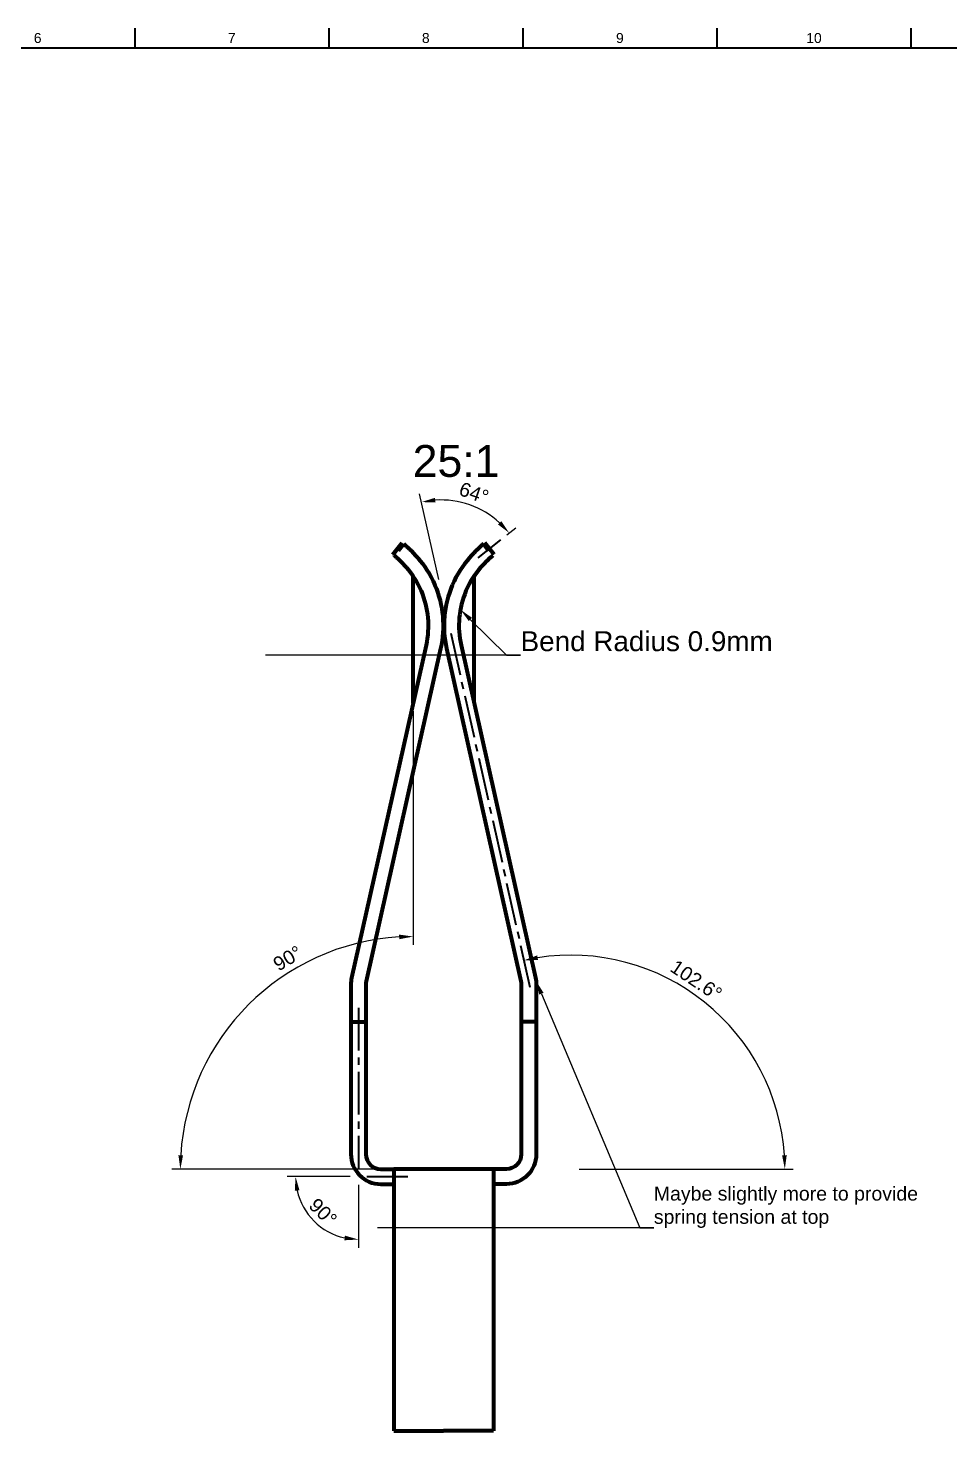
# Model space of a CAD drawing. Header units: millimetres. Extents: x 0 to 1189, y 0 to 841.
# Drawn here: x 280.5 to 511.9, y 483.6 to 836 of the extents above; entities that cross this region are included whole.
import ezdxf
from ezdxf import colors
from ezdxf.entities.mleader import LeaderData, LeaderLine
from ezdxf.enums import TextEntityAlignment as Align
from ezdxf.math import Vec2, Vec3

# ---------------------------------------------------------------- set-up
doc = ezdxf.new("R2010")
doc.units = ezdxf.units.MM
doc.header["$LTSCALE"] = 0.75
doc.linetypes.add('CENTER2', pattern=[28.575, 19.05, -3.175, 3.175, -3.175])
for name, color, linetype, lineweight in [('BORDER', 7, 'Continuous', 35), ('FD_Dimensions', 7, 'Continuous', 35), ('Leaders', 7, 'Continuous', 35), ('Notes', 7, 'Continuous', 35), ('Smart Centers', 7, 'CENTER2', 35), ('Visible', 7, 'Continuous', 70)]:
    doc.layers.add(name, color=color, linetype=linetype, lineweight=lineweight)
doc.styles.add('FusionTitle', font='Arial.ttf')
doc.styles.get("Standard").update_dxf_attribs({"font": 'Arial.ttf'})
doc.dimstyles.new('Dim-ISO-25', dxfattribs={"dimtxt": 3.5, "dimasz": 3.5, "dimexe": 2.1, "dimexo": 2.1, "dimgap": 1.4, "dimtad": 1, "dimzin": 12, "dimdsep": 46, "dimtxsty": 'Standard', "dimcen": 0, "dimazin": 3, "dimtp": 0.1, "dimtm": 0.1, "dimtfac": 0.714286, "dimtmove": 0, "dimatfit": 3, "dimfxl": 1, "dimtzin": 12, "dimarcsym": 0})

# ---------------------------------------------------------------- blocks, each defined once
blk = doc.blocks.new('ISO_A0_SHEET')
at = {"layer": 'BORDER'}
for p, q in [((307.250002, 836), (307.250002, 831)), ((355.958335, 836), (355.958335, 831)), ((404.666668, 836), (404.666668, 831)), ((453.375001, 836), (453.375001, 831)), ((502.083334, 836), (502.083334, 831)), ((20, 831), (1179, 831))]:
    blk.add_line(p, q, dxfattribs=at)
at = {"layer": 'BORDER', "style": 'FusionTitle'}
for s, p in [('6', (282.895835, 833.5)), ('7', (331.604168, 833.5)), ('8', (380.312501, 833.5)), ('9', (429.020835, 833.5)), ('10', (477.729168, 833.5))]:
    blk.add_text(s, height=2.5, dxfattribs=at).set_placement(p, align=Align.MIDDLE)
blk = doc.blocks.new('*U41')
at = {"layer": 'Smart Centers', "color": 0, "ltscale": 0.75, "transparency": 16777216}
blk.add_line((2.835118, 2.263004), (-2.835118, -2.263004), dxfattribs=at)
blk = doc.blocks.new('*U42')
at = {"layer": 'Smart Centers', "color": 0, "ltscale": 0.75, "transparency": 16777216}
blk.add_line((-10.101283, 45.19054), (10.101283, -45.19054), dxfattribs=at)
blk = doc.blocks.new('*D100')
at = {"layer": 'Defpoints', "color": 0, "transparency": 16777216}
for p in [(395.056193, 714.502411), (399.033515, 707.423621), (393.36328, 702.897613), (386.579078, 683.990078), (406.781643, 593.608998)]:
    blk.add_point(p, dxfattribs=at)
at = {"layer": 'FD_Dimensions', "color": 0, "lineweight": -2, "transparency": 16777216}
for p, q in [((383.561704, 697.489033), (378.756645, 718.985632)), ((400.674776, 708.733683), (402.876394, 710.491025))]:
    blk.add_line(p, q, dxfattribs=at)
blk.add_arc((384.019805, 695.439608), 22.027082, 47.710665, 93.486365, dxfattribs=at)
at = {"layer": 'FD_Dimensions', "color": 0, "transparency": 16777216}
for points in [[(382.761935, 716.848329), (382.598696, 718.003519), (379.214746, 716.936206)], [(399.266827, 712.133258), (398.415721, 711.335305), (401.235133, 709.180962)]]:
    blk.add_solid(points, dxfattribs=at)
at = {"layer": 'FD_Dimensions', "color": 0, "transparency": 16777216, "insert": (392.395561, 719.221889), "char_height": 3.5, "attachment_point": 5, "rotation": 340.59849129}
blk.add_mtext('64°', dxfattribs=at)
blk = doc.blocks.new('*U44')
at = {"layer": 'Smart Centers', "color": 0, "ltscale": 0.75, "transparency": 16777216}
blk.add_line((0, 20.129428), (0, -20.129428), dxfattribs=at)
blk = doc.blocks.new('*U45')
at = {"layer": 'Smart Centers', "color": 0, "ltscale": 0.75, "transparency": 16777216}
blk.add_line((-5.129425, 0), (5.129425, 0), dxfattribs=at)
blk = doc.blocks.new('*D101')
at = {"layer": 'Defpoints', "color": 0, "transparency": 16777216}
for p in [(363.425776, 589.891462), (363.425776, 549.632607), (365.510932, 547.507607), (375.769782, 547.507607), (349.741562, 539.607022)]:
    blk.add_point(p, dxfattribs=at)
at = {"layer": 'FD_Dimensions', "color": 0, "lineweight": -2, "transparency": 16777216}
for p, q in [((361.325776, 547.507607), (345.524606, 547.507607)), ((363.425776, 545.407607), (363.425776, 529.606437))]:
    blk.add_line(p, q, dxfattribs=at)
blk.add_arc((363.425776, 547.507607), 15.80117, 192.717252, 257.282748, dxfattribs=at)
at = {"layer": 'FD_Dimensions', "color": 0, "transparency": 16777216}
for points in [[(347.432491, 543.964533), (348.591981, 544.093743), (347.624606, 547.507607)], [(360.011913, 532.673811), (359.882703, 531.514322), (363.425776, 531.706437)]]:
    blk.add_solid(points, dxfattribs=at)
at = {"layer": 'FD_Dimensions', "color": 0, "transparency": 16777216, "insert": (354.506215, 538.588046), "char_height": 3.5, "attachment_point": 5, "rotation": 315}
blk.add_mtext('90°', dxfattribs=at)
blk = doc.blocks.new('*D118')
at = {"layer": 'Defpoints', "color": 0, "transparency": 16777216}
for p in [(377.131411, 698.370417), (377.131411, 666.507703), (326.529419, 578.597681), (372.269785, 549.382607), (397.269753, 549.382607)]:
    blk.add_point(p, dxfattribs=at)
at = {"layer": 'FD_Dimensions', "color": 0, "lineweight": -2, "transparency": 16777216}
for p, q in [((377.131411, 664.407703), (377.131411, 605.712755)), ((370.169785, 549.382607), (316.601263, 549.382607))]:
    blk.add_line(p, q, dxfattribs=at)
blk.add_arc((377.131411, 549.382607), 58.430148, 93.432564, 176.567436, dxfattribs=at)
at = {"layer": 'FD_Dimensions', "color": 0, "transparency": 16777216}
for points in [[(373.615511, 608.291001), (373.650453, 607.124857), (377.131411, 607.812755)], [(319.389161, 552.863566), (318.223018, 552.898508), (318.701263, 549.382607)]]:
    blk.add_solid(points, dxfattribs=at)
at = {"layer": 'FD_Dimensions', "color": 0, "transparency": 16777216, "insert": (345.651798, 602.351537), "char_height": 3.5, "attachment_point": 5, "rotation": 30.72313316}
blk.add_mtext('90°', dxfattribs=at)
blk = doc.blocks.new('*D119')
at = {"layer": 'Defpoints', "color": 0, "transparency": 16777216}
for p in [(386.579078, 683.990078), (406.781643, 593.608998), (461.126049, 579.596665), (372.269785, 549.382607), (397.269753, 549.382607)]:
    blk.add_point(p, dxfattribs=at)
at = {"layer": 'FD_Dimensions', "color": 0, "lineweight": -2, "transparency": 16777216}
blk.add_line((418.767412, 549.382607), (472.521107, 549.382607), dxfattribs=at)
blk.add_arc((416.667412, 549.382607), 53.753695, 3.731291, 98.868709, dxfattribs=at)
at = {"layer": 'FD_Dimensions', "color": 0, "transparency": 16777216}
for points in [[(408.488811, 601.920508), (408.271513, 603.06676), (404.941407, 601.841739)], [(470.890186, 552.899743), (469.724138, 552.861761), (470.421107, 549.382607)]]:
    blk.add_solid(points, dxfattribs=at)
at = {"layer": 'FD_Dimensions', "color": 0, "transparency": 16777216, "insert": (448.187281, 596.803501), "char_height": 3.5, "attachment_point": 5, "rotation": 326.38868824}
blk.add_mtext('102.6°', dxfattribs=at)

msp = doc.modelspace()

# ---------------------------------------------------------------- linework, layer by layer
at = {"layer": 'Visible', "extrusion": (0, 1, 0)}
for p, q in [((372.064, 703.781), (374.403, 706.712)), ((372.064, 703.781), (374.403, 706.712)), ((372.08, 703.768), (374.419, 706.699)), ((372.08, 703.768), (374.419, 706.699)), ((373.476, 704.765), (374.786, 706.407)), ((373.476, 704.765), (374.786, 706.407)), ((374.403, 706.712), (374.419, 706.699)), ((374.403, 706.712), (374.419, 706.699)), ((396.064, 704.765), (394.754, 706.407)), ((394.754, 706.407), (396.064, 704.765)), ((395.136, 706.712), (395.12, 706.699)), ((395.136, 706.712), (395.12, 706.699)), ((397.46, 703.768), (395.12, 706.699)), ((397.46, 703.768), (395.12, 706.699)), ((397.476, 703.781), (395.136, 706.712)), ((397.476, 703.781), (395.136, 706.712)), ((372.064, 703.781), (372.08, 703.768)), ((372.064, 703.781), (372.08, 703.768)), ((397.476, 703.781), (397.46, 703.768)), ((397.476, 703.781), (397.46, 703.768)), ((377.131, 666.508), (377.131, 698.37)), ((392.408, 666.508), (392.408, 698.37)), ((380.367, 680.983), (361.692, 597.434)), ((380.367, 680.983), (361.692, 597.434)), ((384.027, 680.165), (365.351, 596.616)), ((384.027, 680.165), (365.351, 596.616)), ((385.513, 680.165), (404.188, 596.616)), ((385.513, 680.165), (404.188, 596.616)), ((389.172, 680.983), (407.848, 597.434)), ((389.172, 680.983), (407.848, 597.434)), ((361.511, 595.798), (361.511, 586.391)), ((361.511, 595.798), (361.511, 586.391)), ((365.261, 595.798), (365.261, 586.391)), ((365.261, 595.798), (365.261, 586.391)), ((404.279, 595.798), (404.279, 586.391)), ((404.279, 595.798), (404.279, 586.391)), ((408.029, 595.798), (408.029, 586.391)), ((408.029, 595.798), (408.029, 586.391)), ((361.511, 586.391), (361.511, 553.133)), ((361.511, 586.391), (365.261, 586.391)), ((361.511, 586.391), (365.261, 586.391)), ((361.511, 586.391), (361.511, 553.133)), ((365.261, 586.391), (365.261, 553.133)), ((365.261, 586.391), (365.261, 553.133)), ((404.279, 586.391), (404.279, 553.133)), ((408.029, 586.391), (404.279, 586.391)), ((408.029, 586.391), (404.279, 586.391)), ((404.279, 586.391), (404.279, 553.133)), ((408.029, 586.391), (408.029, 553.133)), ((408.029, 586.391), (408.029, 553.133)), ((369.011, 549.383), (372.27, 549.383)), ((369.011, 549.383), (372.27, 549.383)), ((397.27, 549.383), (372.27, 549.383)), ((397.27, 549.383), (372.27, 549.383)), ((400.529, 549.383), (397.27, 549.383)), ((400.529, 549.383), (397.27, 549.383)), ((369.011, 545.633), (372.27, 545.633)), ((369.011, 545.633), (372.27, 545.633)), ((400.529, 545.633), (397.27, 545.633)), ((400.529, 545.633), (397.27, 545.633)), ((372.27, 541.883), (372.27, 483.624)), ((372.27, 541.883), (372.27, 483.624)), ((397.27, 541.883), (397.27, 483.624)), ((397.27, 541.883), (397.27, 483.624)), ((372.27, 483.624), (384.77, 483.624)), ((372.27, 483.624), (384.77, 483.624)), ((397.27, 483.624), (384.77, 483.624)), ((397.27, 483.624), (384.77, 483.624))]:
    msp.add_line(p, q, dxfattribs=at)
at = {"layer": 'Visible', "extrusion": (2e-16, 0, -1)}
for centre, radius, start, end in [((-358.409, 685.892), 22.5, 157.14351, 192.6), ((-358.409, 685.892), 22.5, 157.14351, 192.6), ((-358.409, 685.892), 26.25, 157.14351, 192.6), ((-358.409, 685.892), 26.25, 157.14351, 192.6), ((-400.529, 595.798), 3.75, 167.4, 180), ((-400.529, 595.798), 3.75, 167.4, 180), ((-400.529, 595.798), 7.5, 167.4, 180), ((-400.529, 595.798), 7.5, 167.4, 180), ((-400.529, 553.133), 3.75, 180, 270), ((-400.529, 553.133), 7.5, 180, 270), ((-400.529, 553.133), 3.75, 180, 270), ((-400.529, 553.133), 7.5, 180, 270)]:
    msp.add_arc(centre, radius, start, end, dxfattribs=at)
at = {"layer": 'Visible'}
for centre, radius, start, end in [((411.131, 685.892), 26.25, 157.14351, 192.6), ((411.131, 685.892), 26.25, 157.14351, 192.6), ((411.131, 685.892), 22.5, 157.14351, 192.6), ((411.131, 685.892), 22.5, 157.14351, 192.6), ((369.011, 595.798), 7.5, 167.4, 180), ((369.011, 595.798), 7.5, 167.4, 180), ((369.011, 595.798), 3.75, 167.4, 180), ((369.011, 595.798), 3.75, 167.4, 180), ((369.011, 553.133), 7.5, 180, 270), ((369.011, 553.133), 7.5, 180, 270), ((369.011, 553.133), 3.75, 180, 270), ((369.011, 553.133), 3.75, 180, 270)]:
    msp.add_arc(centre, radius, start, end, dxfattribs=at)
for points in [[(374.786, 706.407), (376.031, 705.413), (380.318, 701.496), (382.598, 696.088)], [(374.786, 706.407), (376.031, 705.413), (380.318, 701.496), (382.598, 696.088)], [(394.754, 706.407), (393.509, 705.413), (389.222, 701.496), (386.942, 696.088)], [(394.754, 706.407), (393.509, 705.413), (389.222, 701.496), (386.942, 696.088)], [(372.446, 703.476), (373.513, 702.624), (377.188, 699.267), (379.142, 694.631)], [(372.446, 703.476), (373.513, 702.624), (377.188, 699.267), (379.142, 694.631)], [(397.093, 703.476), (396.026, 702.624), (392.351, 699.267), (390.397, 694.631)], [(390.397, 694.631), (392.351, 699.267), (396.026, 702.624), (397.093, 703.476)], [(372.27, 549.383), (372.27, 549.383), (372.27, 545.81), (372.27, 541.883)], [(372.27, 549.383), (372.27, 549.383), (372.27, 545.81), (372.27, 541.883)], [(397.27, 549.383), (397.27, 549.383), (397.27, 545.81), (397.27, 541.883)], [(397.27, 549.383), (397.27, 549.383), (397.27, 545.81), (397.27, 541.883)]]:
    msp.add_open_spline(points, degree=3, dxfattribs=at)

# ---------------------------------------------------------------- block references
at = {"layer": 'BORDER'}
msp.add_blockref('ISO_A0_SHEET', (0, 0), dxfattribs=at)
at = {"layer": 'Smart Centers', "ltscale": 0.75}
for name, p in [('*U41', (396.198, 705.161)), ('*U42', (396.68, 638.8)), ('*U44', (363.426, 569.762)), ('*U45', (370.64, 547.508))]:
    msp.add_blockref(name, p, dxfattribs=at)

# ---------------------------------------------------------------- texts
at = {"layer": 'Notes', "insert": (377.032, 731.268), "char_height": 8, "attachment_point": 1}
msp.add_mtext_dynamic_manual_height_columns('25:1', width=18.76714, gutter_width=17.5, heights=[1.339], dxfattribs=at)

# ---------------------------------------------------------------- dimensions: what is measured, and where the dimension line sits
at = {"layer": 'FD_Dimensions'}
for base, line1, line2, picture, middle in [((395.0562, 714.5024), ((386.5791, 683.9901), (406.7816, 593.609)), ((399.0335, 707.4236), (393.3633, 702.8976)), '*D100', (392.3956, 719.2219)), ((349.742, 539.607), ((365.511, 547.508), (375.77, 547.508)), ((363.426, 589.891), (363.426, 549.633)), '*D101', (354.506, 538.588))]:
    dim = msp.add_angular_dim_2l(base=base, line1=line1, line2=line2, dimstyle='Dim-ISO-25', override={"dimlfac": 1, "dimpost": ''}, dxfattribs=at)
    dim.commit()
    dim.dimension.update_dxf_attribs({"geometry": picture, "text_midpoint": middle})
for base, line2, picture, middle in [((326.529, 578.598), ((377.131, 666.508), (377.131, 698.37)), '*D118', (347.28, 599.612)), ((461.126, 579.597), ((386.579, 683.99), (406.782, 593.609)), '*D119', (446.423, 594.149))]:
    dim = msp.add_angular_dim_2l(base=base, line1=((397.27, 549.383), (372.27, 549.383)), line2=line2, dimstyle='Dim-ISO-25', override={"dimlfac": 1}, dxfattribs=at)
    dim.commit()
    dim.dimension.update_dxf_attribs({"geometry": picture, "text_midpoint": middle, "dimtype": 162})

# ---------------------------------------------------------------- leaders
at = {"layer": 'Leaders'}
ml = msp.add_multileader_mtext('Standard', dxfattribs=at)
ml.set_content('Bend Radius 0.9mm', color=256)
ml.set_leader_properties()
ml.build(insert=Vec2(0, 0))
ml.multileader.update_dxf_attribs({"text_left_attachment_type": 5, "text_right_attachment_type": 5, "dogleg_length": 3.5, "arrow_head_size": 3.5})
ctx = ml.context
ctx.base_point, ctx.char_height, ctx.arrow_head_size, ctx.landing_gap_size, ctx.plane_origin = Vec3(404.102, 678.469), 5, 3.5, 0, Vec3(389.036, 689.933)
ctx.left_attachment, ctx.right_attachment = 5, 5
notes = []
notes.append((ctx, [(0, (1, 1, 0), (400.602, 678.469), (1, 0), 3.5, [(0, [(388.996, 689.933)], 0, [])])]))
ctx.mtext.insert, ctx.mtext.flow_direction = Vec3(404.102, 684.489), 5
ml = msp.add_multileader_mtext('Standard', dxfattribs=at)
ml.set_content('Maybe slightly more to provide\\Pspring tension at top', color=256)
ml.set_leader_properties()
ml.build(insert=Vec2(0, 0))
ml.multileader.update_dxf_attribs({"text_left_attachment_type": 5, "text_right_attachment_type": 5, "dogleg_length": 3.5, "arrow_head_size": 3.5})
ctx = ml.context
ctx.base_point, ctx.char_height, ctx.arrow_head_size, ctx.landing_gap_size, ctx.plane_origin = Vec3(437.54, 534.629), 3.5, 3.5, 0, Vec3(408.018, 596.667)
ctx.left_attachment, ctx.right_attachment = 5, 5
notes.append((ctx, [(0, (1, 1, 0), (434.04, 534.629), (1, 0), 3.5, [(0, [(407.978, 596.667)], 0, [])])]))
ctx.mtext.insert, ctx.mtext.flow_direction = Vec3(437.54, 544.991), 5
for ctx, leaders in notes:
    for number, flags, end, landing, length, lines in leaders:
        leader = LeaderData()
        leader.index, (leader.has_last_leader_line, leader.has_dogleg_vector, leader.attachment_direction) = number, flags
        leader.last_leader_point, leader.dogleg_vector, leader.dogleg_length = Vec3(end), Vec3(landing), length
        for number, points, colour, breaks in lines:
            line = LeaderLine()
            line.index, line.vertices, line.color, line.breaks = number, Vec3.list(points), colors.encode_raw_color(colour), breaks
            leader.lines.append(line)
        ctx.leaders.append(leader)

doc.saveas('drawing.dxf')
